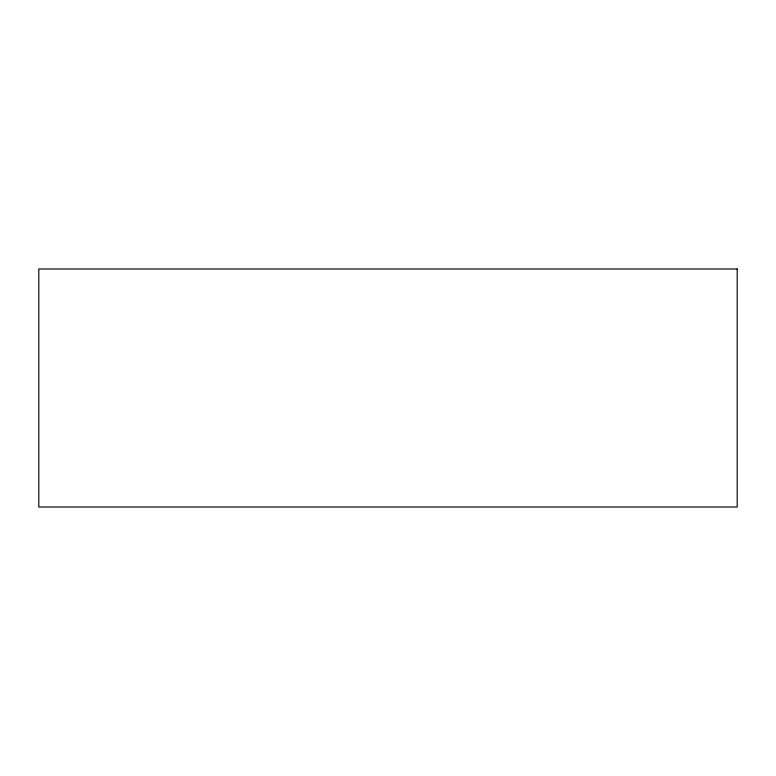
<?xml version="1.0" encoding="UTF-8"?>
<svg xmlns="http://www.w3.org/2000/svg" width="776" height="776" viewBox="0 0 776 776"><rect width="100%" height="100%" fill="white"/><g stroke="black" fill="none" stroke-linecap="round" stroke-linejoin="round"><path stroke-width="1.16" d="M737.2 268.981L38.8 268.981L38.8 507.019L737.2 507.019L737.2 268.981"/></g></svg>
